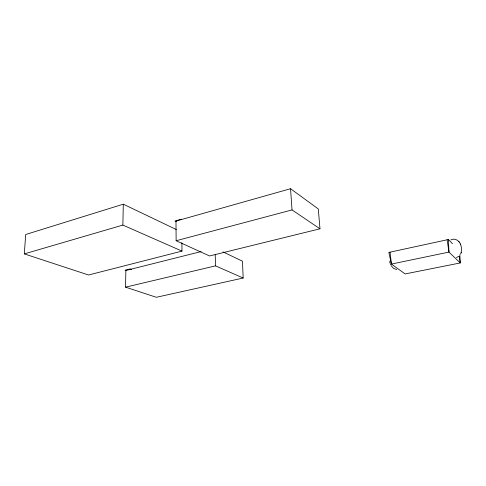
<?xml version="1.0" encoding="UTF-8"?>
<svg xmlns="http://www.w3.org/2000/svg" width="486" height="486" viewBox="0 0 486 486"><rect width="100%" height="100%" fill="white"/><g stroke="black" fill="none" stroke-linecap="round" stroke-linejoin="round"><path stroke-width="0.73" d="M461.22 252.477L461.67 248.413L460.479 244.002M223.056 251.918L242.459 261.207L243.176 278.028L156.334 297.286L125.546 287.159L125.856 270.489L201.137 251.566M181.989 251.104L122.867 225.085L123.298 204.181L25.703 234.507L24.3 253.892L88.543 275.003L181.989 251.104L181.904 242.769M460.534 254.129L461.111 252.799M461.086 252.89L461.244 252.398M458.693 256.395L456.421 257.562M450.874 239.92C453.523 238.322 457.016 239.428 458.918 241.688M24.3 253.892L122.867 225.085M181.4 219.204L174.96 221.027L176.321 221.701M290.543 188.714L175.981 221.081L176.132 240.734L209.557 255.97L319.976 228.809L318.294 208.944L290.543 188.714L292.037 209.922L319.976 228.809M176.132 240.734L292.037 209.922M125.546 287.159L215.529 265.86L243.176 278.028M452.496 243.668L448.402 239.507L388.824 252.428L391.449 264.062L405.111 273.934L460.266 262.95L459.853 254.7M396.764 269.542L393.563 268.394L391.023 265.49M126.481 270.714L125.054 270.204L130.163 268.916L131.578 269.432M123.298 204.181L176.345 229.562M459.142 241.949L460.515 244.075M458.863 241.627L459.191 242.004M390.61 264.67L390.209 263.643M390.027 263.054L389.687 261.304M459.227 256.341L460.266 262.95L448.979 252.088L447.114 239.792M390.015 252.173L391.449 264.062L448.979 252.088L448.402 239.507M215.213 254.743L215.529 265.86"/></g></svg>
